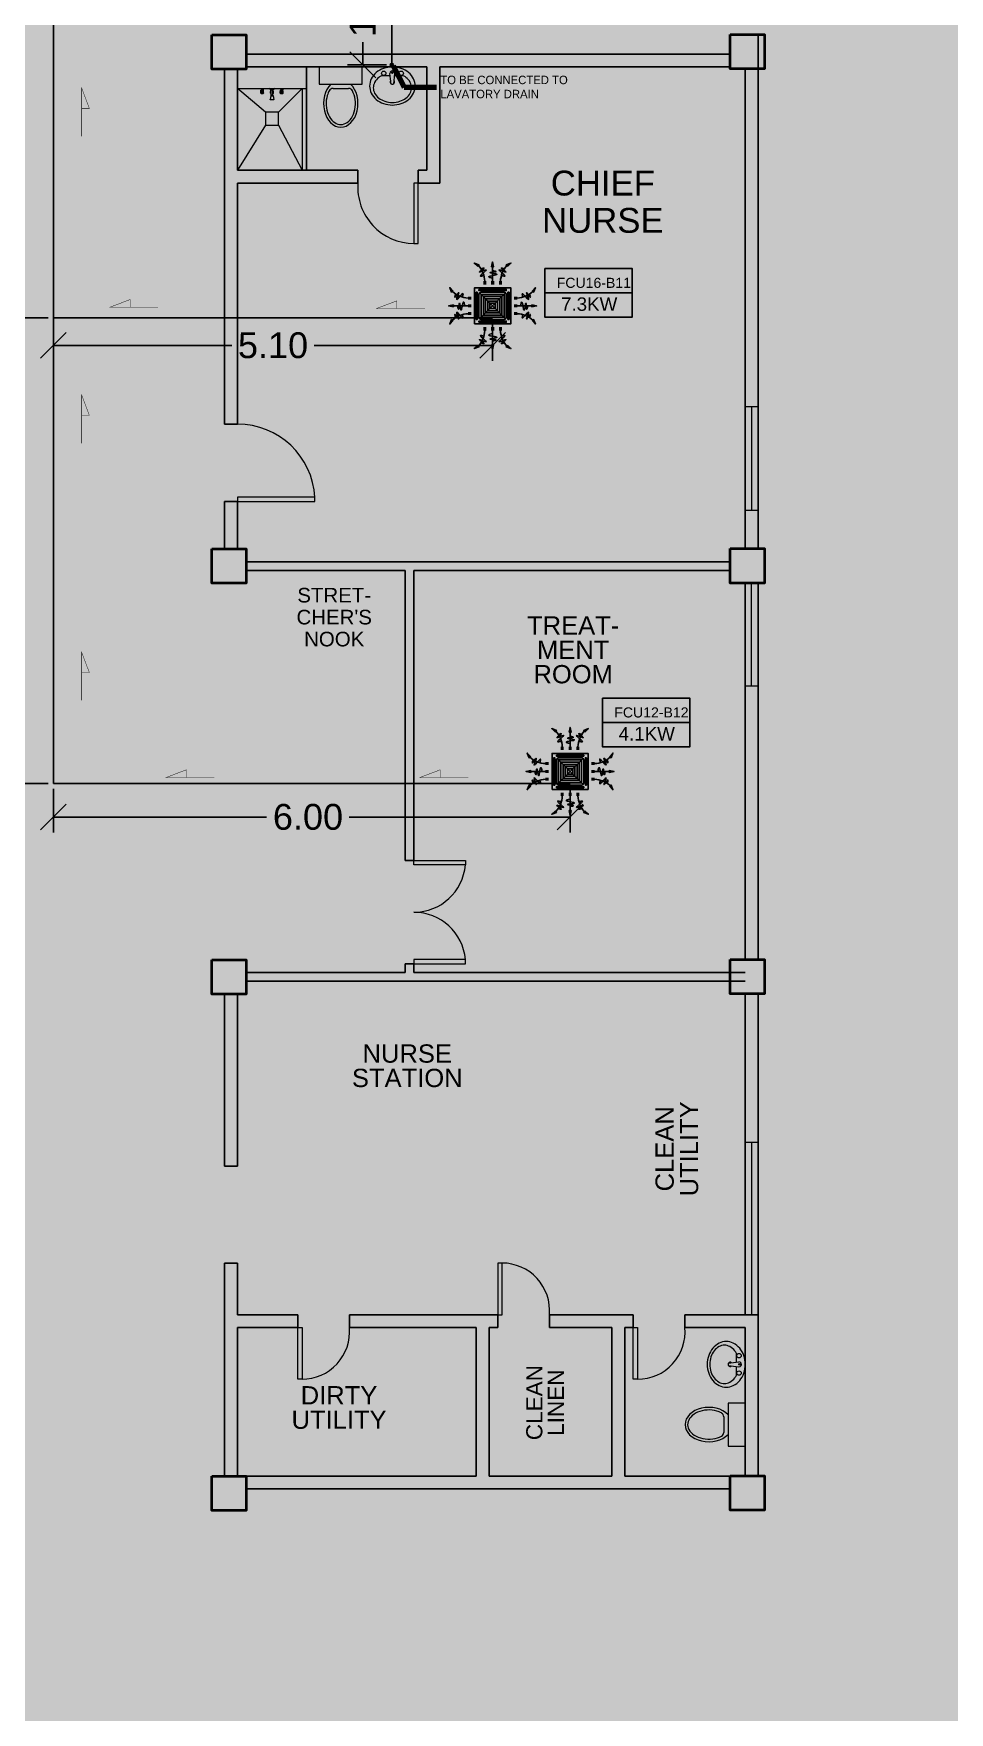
# Model space of a CAD drawing. Header units: millimetres. Extents: x -60 to 576, y -39 to 287.
# Drawn here: x 247.77 to 258.41, y 110.21 to 129.73 of the extents above; entities that cross this region are included whole.
import ezdxf

# ---------------------------------------------------------------- set-up
doc = ezdxf.new("R2010")
doc.units = ezdxf.units.MM
doc.header["$MEASUREMENT"] = 0
for name, color, linetype in [('AIR', 7, 'Continuous'), ('AIR-00', 7, 'Continuous'), ('AIR-01', 7, 'Continuous'), ('AIR-02', 7, 'Continuous'), ('AIR-04', 7, 'Continuous'), ('DRAIN PIPE', 7, 'Continuous'), ('fcu drain', 7, 'Continuous'), ('label', 7, 'Continuous'), ('Legends', 7, 'Continuous'), ('M-AC-TEXT', 7, 'Continuous')]:
    doc.layers.add(name, color=color, linetype=linetype)
doc.styles.add('ar-dim-axis', font='romans.shx', dxfattribs={"width": 0.8})
doc.styles.add('OIP FONT', font='GOTHIC.TTF', dxfattribs={"height": 150})
doc.styles.get("Standard").update_dxf_attribs({"font": 'arial.ttf'})
doc.styles.add('SWISSLT175', font='swissl.ttf', dxfattribs={"height": 0.175})
doc.dimstyles.new('ar-dim-axis', dxfattribs={"dimtxt": 350, "dimasz": 250, "dimexe": 75, "dimexo": 75, "dimgap": 200, "dimtad": 1, "dimdec": 0, "dimzin": 12, "dimdsep": 46, "dimtxsty": 'ar-dim-axis', "dimblk": 'ARCHTICK', "dimcen": 120, "dimclrd": 11, "dimclre": 8, "dimclrt": 4, "dimadec": 0, "dimazin": 3, "dimtm": 1, "dimtfac": 1, "dimtdec": 0, "dimtix": 1, "dimtmove": 2, "dimatfit": 3, "dimldrblk": 'ARCHTICK', "dimfxl": 1, "dimtolj": 1, "dimtzin": 0, "dimarcsym": 1})
doc.dimstyles.new('Copy of dimension', dxfattribs={"dimtxt": 0.3, "dimasz": 0.3, "dimexe": 0.18, "dimexo": 0.0625, "dimgap": 0.09, "dimtad": 0, "dimzin": 0, "dimdsep": 46, "dimtxsty": 'Standard', "dimblk": 'OBLIQUE', "dimcen": 0.09, "dimclrd": 256, "dimclre": 256, "dimclrt": 256, "dimadec": 0, "dimazin": 0, "dimtfac": 1, "dimtofl": 0, "dimtmove": 0, "dimatfit": 3, "dimldrblk": 'OBLIQUE', "dimfxl": 1, "dimtolj": 1, "dimtzin": 0, "dimarcsym": 0})

# ---------------------------------------------------------------- blocks, each defined once
blk = doc.blocks.new('_ARCHTICK')
at = {"color": 0, "linetype": 'ByBlock', "const_width": 0.15}
blk.add_lwpolyline([(-0.5, -0.5), (0.5, 0.5)], dxfattribs=at)
blk = doc.blocks.new('FCU-13000P (CASSETTE SPLIT)')
at = {"layer": 'AIR-00', "ltscale": 3}
for p, q in [((0, 0.523), (0, 1)), ((-0.193, 0.558), (-0.193, 0.487)), ((-0.162, 0.558), (-0.162, 0.487)), ((-0.016, 0.558), (-0.016, 0.487)), ((0.016, 0.558), (0.016, 0.487)), ((0.162, 0.558), (0.162, 0.487)), ((0.193, 0.558), (0.193, 0.487)), ((-0.523, 0), (-1, 0)), ((-0.558, 0.193), (-0.487, 0.193)), ((-0.558, 0.162), (-0.487, 0.162)), ((-0.558, 0.016), (-0.487, 0.016)), ((0.558, 0.193), (0.487, 0.193)), ((0.558, 0.162), (0.487, 0.162)), ((0.558, 0.016), (0.487, 0.016)), ((0.523, 0), (1, 0)), ((-0.558, -0.016), (-0.487, -0.016)), ((-0.558, -0.162), (-0.487, -0.162)), ((-0.558, -0.193), (-0.487, -0.193)), ((0.558, -0.016), (0.487, -0.016)), ((0.558, -0.162), (0.487, -0.162)), ((0.558, -0.193), (0.487, -0.193)), ((-0.193, -0.558), (-0.193, -0.487)), ((-0.162, -0.558), (-0.162, -0.487)), ((-0.016, -0.558), (-0.016, -0.487)), ((0, -0.523), (0, -1)), ((0.016, -0.558), (0.016, -0.487)), ((0.162, -0.558), (0.162, -0.487)), ((0.193, -0.558), (0.193, -0.487))]:
    blk.add_line(p, q, dxfattribs=at)
at = {"layer": 'AIR-00'}
for p, q in [((0.295, -0.295), (-0.295, 0.295)), ((0.295, 0.295), (-0.295, -0.295))]:
    blk.add_line(p, q, dxfattribs=at)
at = {"layer": 'AIR-00', "ltscale": 3}
for points in [[(-0.335, 0.895), (-0.311, 0.932), (-0.416, 0.973)], [(-0.022, 0.89), (0.022, 0.89), (0, 1)], [(0.335, 0.895), (0.311, 0.932), (0.416, 0.973)], [(-0.895, 0.335), (-0.932, 0.311), (-0.973, 0.416)], [(0.895, 0.335), (0.932, 0.311), (0.973, 0.416)], [(-0.89, 0.022), (-0.89, -0.022), (-1, 0)], [(0.89, 0.022), (0.89, -0.022), (1, 0)], [(-0.895, -0.335), (-0.932, -0.311), (-0.973, -0.416)], [(0.895, -0.335), (0.932, -0.311), (0.973, -0.416)], [(-0.335, -0.895), (-0.311, -0.932), (-0.416, -0.973)], [(-0.022, -0.89), (0.022, -0.89), (0, -1)], [(0.335, -0.895), (0.311, -0.932), (0.416, -0.973)]]:
    blk.add_lwpolyline(points, close=True, dxfattribs=at)
at = {"layer": 'AIR-00'}
for points in [[(-0.323, 0.914, -0.171809), (-0.178, 0.558), (-0.178, 0.522)], [(0.323, 0.914, 0.171809), (0.178, 0.558), (0.178, 0.522)], [(-0.914, 0.323, 0.171809), (-0.558, 0.178), (-0.522, 0.178)], [(0.914, 0.323, -0.171809), (0.558, 0.178), (0.522, 0.178)], [(-0.914, -0.323, -0.171809), (-0.558, -0.178), (-0.522, -0.178)], [(0.914, -0.323, 0.171809), (0.558, -0.178), (0.522, -0.178)], [(-0.323, -0.914, 0.171809), (-0.178, -0.558), (-0.178, -0.522)], [(0.323, -0.914, -0.171809), (0.178, -0.558), (0.178, -0.522)]]:
    blk.add_lwpolyline(points, format="xyb", dxfattribs=at)
for points in [[(-0.26, -0.26), (0.26, -0.26), (0.26, 0.26), (-0.26, 0.26)], [(-0.21, -0.21), (0.21, -0.21), (0.21, 0.21), (-0.21, 0.21)], [(-0.16, -0.16), (0.16, -0.16), (0.16, 0.16), (-0.16, 0.16)], [(-0.11, -0.11), (0.11, -0.11), (0.11, 0.11), (-0.11, 0.11)], [(-0.06, -0.06), (0.06, -0.06), (0.06, 0.06), (-0.06, 0.06)]]:
    blk.add_lwpolyline(points, close=True, dxfattribs=at)
at = {"layer": 'AIR-00', "ltscale": 3}
for points in [[(-0.268, 0.84), (-0.231, 0.852), (-0.134, 0.882), (-0.422, 0.704), (0.005, 0.903), (-0.358, 0.645), (-0.239, 0.678), (-0.199, 0.69)], [(0.268, 0.84), (0.231, 0.852), (0.134, 0.882), (0.422, 0.704), (-0.005, 0.903), (0.358, 0.645), (0.239, 0.678), (0.199, 0.69)], [(-0.84, 0.268), (-0.852, 0.231), (-0.882, 0.134), (-0.704, 0.422), (-0.903, -0.005), (-0.645, 0.358), (-0.678, 0.239), (-0.69, 0.199)], [(0.84, 0.268), (0.852, 0.231), (0.882, 0.134), (0.704, 0.422), (0.903, -0.005), (0.645, 0.358), (0.678, 0.239), (0.69, 0.199)], [(-0.84, -0.268), (-0.852, -0.231), (-0.882, -0.134), (-0.704, -0.422), (-0.903, 0.005), (-0.645, -0.358), (-0.678, -0.239), (-0.69, -0.199)], [(0.84, -0.268), (0.852, -0.231), (0.882, -0.134), (0.704, -0.422), (0.903, 0.005), (0.645, -0.358), (0.678, -0.239), (0.69, -0.199)], [(-0.268, -0.84), (-0.231, -0.852), (-0.134, -0.882), (-0.422, -0.704), (0.005, -0.903), (-0.358, -0.645), (-0.239, -0.678), (-0.199, -0.69)], [(0.268, -0.84), (0.231, -0.852), (0.134, -0.882), (0.422, -0.704), (-0.005, -0.903), (0.358, -0.645), (0.239, -0.678), (0.199, -0.69)]]:
    blk.add_open_spline(points, degree=3, knots=[0.0032834, 0.0032834, 0.0032834, 0.0032834, 0.0712567, 0.1924075, 0.3347111, 0.5062145, 0.5813292, 0.5813292, 0.5813292, 0.5813292], dxfattribs=at)
for points in [[(0, 0.8), (0.077, 0.776), (-0.058, 0.755), (0.098, 0.718), (-0.087, 0.663), (0, 0.631)], [(-0.8, 0), (-0.776, -0.077), (-0.755, 0.058), (-0.718, -0.098), (-0.663, 0.087), (-0.631, 0)], [(0.8, 0), (0.776, -0.077), (0.755, 0.058), (0.718, -0.098), (0.663, 0.087), (0.631, 0)], [(0, -0.8), (0.077, -0.776), (-0.058, -0.755), (0.098, -0.718), (-0.087, -0.663), (0, -0.631)]]:
    blk.add_spline(points, degree=3, dxfattribs=at)
for points in [[(-0.416, 0.973), (-0.335, 0.895), (-0.311, 0.932)], [(0, 1), (-0.022, 0.89), (0.022, 0.89)], [(0.416, 0.973), (0.335, 0.895), (0.311, 0.932)], [(-0.973, 0.416), (-0.895, 0.335), (-0.932, 0.311)], [(0.973, 0.416), (0.895, 0.335), (0.932, 0.311)], [(-1, 0), (-0.89, 0.022), (-0.89, -0.022)], [(1, 0), (0.89, 0.022), (0.89, -0.022)], [(-0.973, -0.416), (-0.895, -0.335), (-0.932, -0.311)], [(0.973, -0.416), (0.895, -0.335), (0.932, -0.311)], [(-0.416, -0.973), (-0.335, -0.895), (-0.311, -0.932)], [(0, -1), (-0.022, -0.89), (0.022, -0.89)], [(0.416, -0.973), (0.335, -0.895), (0.311, -0.932)]]:
    blk.add_solid(points, dxfattribs=at)
at = {"layer": 'AIR-01'}
for points in [[(-0.373, 0.31), (-0.348, 0.31), (-0.348, -0.31), (-0.373, -0.31)], [(-0.31, 0.372), (0.31, 0.372), (0.31, 0.348), (-0.31, 0.348)], [(0.372, 0.31), (0.348, 0.31), (0.348, -0.31), (0.372, -0.31)], [(-0.31, -0.373), (0.31, -0.373), (0.31, -0.348), (-0.31, -0.348)]]:
    blk.add_lwpolyline(points, close=True, dxfattribs=at)
at = {"layer": 'AIR-02'}
blk.add_lwpolyline([(-0.26, -0.31), (0.26, -0.31, 0.414214), (0.31, -0.26), (0.31, 0.26, 0.414214), (0.26, 0.31), (-0.26, 0.31, 0.414214), (-0.31, 0.26), (-0.31, -0.26, 0.414214)], format="xyb", close=True, dxfattribs=at)
at = {"layer": 'AIR-04'}
blk.add_lwpolyline([(-0.41, -0.41), (0.41, -0.41), (0.41, 0.41), (-0.41, 0.41)], close=True, dxfattribs=at)
blk = doc.blocks.new('_Oblique')
at = {"color": 0, "linetype": 'ByBlock', "lineweight": -2}
blk.add_line((-0.5, -0.5), (0.5, 0.5), dxfattribs=at)
blk = doc.blocks.new('*D188')
at = {"lineweight": -2, "transparency": 16777216}
for p, q in [((251.87, 130.823), (251.415, 130.823)), ((251.595, 130.823), (251.595, 130.559)), ((251.595, 129.363), (251.595, 129.628)), ((251.87, 129.363), (251.415, 129.363))]:
    blk.add_line(p, q, dxfattribs=at)
at = {"layer": 'Defpoints', "color": 0, "transparency": 16777216}
for p in [(251.932, 130.823), (251.595, 129.363), (251.932, 129.363)]:
    blk.add_point(p, dxfattribs=at)
at = {"lineweight": -2, "transparency": 16777216, "xscale": 0.3, "yscale": 0.3, "zscale": 0.3}
for p, rotation in [((251.595, 130.823), 90), ((251.595, 129.363), 270)]:
    blk.add_blockref('_Oblique', p, dxfattribs=dict(at, rotation=rotation))
at = {"transparency": 16777216, "insert": (251.595, 130.093), "char_height": 0.3, "attachment_point": 5, "rotation": 90}
blk.add_mtext('\\A1;1.46', dxfattribs=at)
blk = doc.blocks.new('*D210')
at = {"lineweight": -2, "transparency": 16777216}
for p, q in [((247.936, 130.823), (247.021, 130.823)), ((247.201, 130.823), (247.201, 129.108)), ((247.201, 126.422), (247.201, 128.137)), ((247.936, 126.422), (247.021, 126.422))]:
    blk.add_line(p, q, dxfattribs=at)
at = {"layer": 'Defpoints', "color": 0, "transparency": 16777216}
for p in [(247.998, 130.823), (247.201, 126.422), (247.998, 126.422)]:
    blk.add_point(p, dxfattribs=at)
at = {"lineweight": -2, "transparency": 16777216, "xscale": 0.3, "yscale": 0.3, "zscale": 0.3}
for p, rotation in [((247.201, 130.823), 90), ((247.201, 126.422), 270)]:
    blk.add_blockref('_Oblique', p, dxfattribs=dict(at, rotation=rotation))
at = {"transparency": 16777216, "insert": (247.201, 128.623), "char_height": 0.3, "attachment_point": 5, "rotation": 90}
blk.add_mtext('\\A1;4.40', dxfattribs=at)
blk = doc.blocks.new('*D211')
at = {"lineweight": -2, "transparency": 16777216}
for p, q in [((247.936, 126.422), (247.021, 126.422)), ((247.201, 126.422), (247.201, 124.167)), ((247.201, 121.011), (247.201, 123.265)), ((247.936, 121.011), (247.021, 121.011))]:
    blk.add_line(p, q, dxfattribs=at)
at = {"layer": 'Defpoints', "color": 0, "transparency": 16777216}
for p in [(247.998, 126.422), (247.201, 121.011), (247.998, 121.011)]:
    blk.add_point(p, dxfattribs=at)
at = {"lineweight": -2, "transparency": 16777216, "xscale": 0.3, "yscale": 0.3, "zscale": 0.3}
for p, rotation in [((247.201, 126.422), 90), ((247.201, 121.011), 270)]:
    blk.add_blockref('_Oblique', p, dxfattribs=dict(at, rotation=rotation))
at = {"transparency": 16777216, "insert": (247.201, 123.716), "char_height": 0.3, "attachment_point": 5, "rotation": 90}
blk.add_mtext('\\A1;5.41', dxfattribs=at)
blk = doc.blocks.new('*D212')
at = {"lineweight": -2, "transparency": 16777216}
for p, q in [((247.998, 120.948), (247.998, 120.441)), ((254.003, 120.948), (254.003, 120.441)), ((247.998, 120.621), (250.477, 120.621)), ((254.003, 120.621), (251.437, 120.621))]:
    blk.add_line(p, q, dxfattribs=at)
at = {"layer": 'Defpoints', "color": 0, "transparency": 16777216}
for p in [(247.998, 121.011), (254.003, 121.011), (254.003, 120.621)]:
    blk.add_point(p, dxfattribs=at)
at = {"lineweight": -2, "transparency": 16777216, "xscale": 0.3, "yscale": 0.3, "zscale": 0.3, "rotation": 180}
blk.add_blockref('_Oblique', (247.998, 120.621), dxfattribs=at)
at = {"lineweight": -2, "transparency": 16777216, "xscale": 0.3, "yscale": 0.3, "zscale": 0.3}
blk.add_blockref('_Oblique', (254.003, 120.621), dxfattribs=at)
at = {"transparency": 16777216, "insert": (250.957, 120.621), "char_height": 0.3, "attachment_point": 5}
blk.add_mtext('\\A1;6.00', dxfattribs=at)
blk = doc.blocks.new('*D213')
at = {"lineweight": -2, "transparency": 16777216}
for p, q in [((247.998, 126.359), (247.998, 125.922)), ((253.103, 126.359), (253.103, 125.922)), ((247.998, 126.102), (250.071, 126.102)), ((253.103, 126.102), (251.03, 126.102))]:
    blk.add_line(p, q, dxfattribs=at)
at = {"layer": 'Defpoints', "color": 0, "transparency": 16777216}
for p in [(247.998, 126.422), (253.103, 126.422), (253.103, 126.102)]:
    blk.add_point(p, dxfattribs=at)
at = {"lineweight": -2, "transparency": 16777216, "xscale": 0.3, "yscale": 0.3, "zscale": 0.3, "rotation": 180}
blk.add_blockref('_Oblique', (247.998, 126.102), dxfattribs=at)
at = {"lineweight": -2, "transparency": 16777216, "xscale": 0.3, "yscale": 0.3, "zscale": 0.3}
blk.add_blockref('_Oblique', (253.103, 126.102), dxfattribs=at)
at = {"transparency": 16777216, "insert": (250.551, 126.102), "char_height": 0.3, "attachment_point": 5}
blk.add_mtext('\\A1;5.10', dxfattribs=at)

msp = doc.modelspace()

# ---------------------------------------------------------------- linework, layer by layer
at = {"color": 8, "linetype": 'ByBlock', "lineweight": 25}
for p, q in [((256.188, 123.74), (256.188, 129.715)), ((250.238, 129.488), (255.863, 129.488)), ((249.988, 129.312), (249.988, 125.187)), ((250.138, 129.312), (250.138, 128.138)), ((250.138, 129.312), (250.138, 128.138)), ((250.138, 129.188), (250.138, 128.138)), ((250.238, 129.338), (252.338, 129.338)), ((252.338, 129.338), (250.238, 129.338)), ((252.338, 129.338), (250.238, 129.338)), ((252.488, 129.338), (255.863, 129.338)), ((252.638, 129.338), (252.488, 129.338)), ((256.038, 123.737), (256.038, 129.315)), ((250.138, 127.988), (250.138, 125.187)), ((249.988, 125.187), (250.138, 125.187)), ((249.988, 124.287), (249.988, 124.087)), ((249.988, 124.287), (250.138, 124.287)), ((250.138, 124.287), (250.138, 124.187)), ((250.138, 124.287), (250.138, 123.737)), ((249.988, 124.087), (249.988, 124.087)), ((249.988, 124.087), (249.988, 123.737)), ((252.088, 123.587), (250.238, 123.587)), ((252.088, 123.587), (255.863, 123.587)), ((252.088, 123.487), (250.238, 123.487)), ((252.088, 123.137), (252.088, 123.487)), ((252.188, 123.487), (252.188, 120.114)), ((252.188, 123.487), (255.863, 123.487)), ((256.038, 120.037), (256.038, 123.34)), ((256.188, 120.037), (256.188, 123.34)), ((252.088, 123.137), (252.088, 120.114)), ((252.088, 120.114), (252.188, 120.114)), ((256.038, 120.037), (256.038, 118.965)), ((256.188, 120.037), (256.188, 118.965)), ((252.088, 118.914), (252.188, 118.914)), ((252.088, 118.914), (252.088, 118.814)), ((252.188, 118.914), (252.188, 118.814)), ((250.238, 118.814), (251.938, 118.814)), ((250.238, 118.714), (254.988, 118.714)), ((251.938, 118.814), (252.088, 118.814)), ((251.938, 118.814), (252.088, 118.814)), ((251.938, 118.714), (256.038, 118.714)), ((252.188, 118.814), (254.988, 118.814)), ((252.188, 118.814), (256.038, 118.814)), ((249.988, 118.562), (249.988, 116.562)), ((250.138, 116.562), (250.138, 118.562)), ((256.038, 118.565), (256.038, 114.837)), ((256.188, 118.565), (256.188, 114.837)), ((249.988, 116.562), (250.138, 116.562)), ((249.988, 115.437), (249.988, 112.962)), ((249.988, 115.437), (250.138, 115.437)), ((250.138, 115.437), (250.138, 114.837)), ((253.163, 114.837), (251.438, 114.837)), ((254.738, 114.837), (253.763, 114.837)), ((256.038, 114.837), (255.338, 114.837)), ((256.038, 114.837), (256.188, 114.837)), ((256.188, 114.837), (256.188, 112.965)), ((256.038, 114.687), (256.038, 112.962)), ((252.913, 112.962), (250.138, 112.962)), ((250.238, 112.812), (255.863, 112.812)), ((255.863, 112.812), (250.238, 112.812)), ((254.488, 112.962), (253.063, 112.962)), ((256.038, 112.962), (254.638, 112.962))]:
    msp.add_line(p, q, dxfattribs=at)
at = {"color": 8, "linetype": 'ByBlock', "lineweight": 9, "ltscale": 0.3}
for p, q in [((250.938, 129.338), (250.938, 128.138)), ((250.463, 128.813), (250.138, 129.088)), ((250.613, 128.813), (250.888, 129.088)), ((250.888, 129.088), (250.888, 128.138)), ((250.463, 128.663), (250.138, 128.138)), ((250.613, 128.663), (250.888, 128.138))]:
    msp.add_line(p, q, dxfattribs=at)
at = {"color": 8, "linetype": 'ByBlock', "lineweight": 9}
for p, q in [((250.938, 129.088), (250.938, 129.338)), ((250.138, 129.088), (250.938, 129.088)), ((256.188, 125.387), (256.038, 125.387)), ((256.113, 125.387), (256.113, 124.187)), ((256.188, 124.187), (256.188, 125.387)), ((256.038, 124.187), (256.188, 124.187)), ((256.113, 122.14), (256.113, 123.34)), ((256.188, 123.34), (256.188, 122.14)), ((256.188, 122.14), (256.038, 122.14)), ((249.988, 118.562), (250.138, 118.562)), ((256.188, 116.837), (256.038, 116.837)), ((256.113, 116.837), (256.113, 114.837)), ((256.188, 114.837), (256.188, 116.837))]:
    msp.add_line(p, q, dxfattribs=at)
at = {"color": 8, "lineweight": 9}
for p, q in [((251.088, 129.338), (251.088, 129.138)), ((251.588, 129.338), (251.088, 129.338)), ((251.588, 129.138), (251.588, 129.338)), ((251.924, 129.14), (251.91, 129.262)), ((251.953, 129.14), (251.966, 129.262)), ((250.408, 129.088), (250.442, 129.088)), ((250.408, 129.088), (250.442, 129.088)), ((250.408, 129.088), (250.411, 129.081)), ((250.408, 129.088), (250.408, 129.088)), ((250.408, 129.055), (250.41, 129.059)), ((250.408, 129.033), (250.408, 129.055)), ((250.408, 129.033), (250.441, 129.033)), ((250.412, 129.031), (250.408, 129.033)), ((250.411, 129.081), (250.438, 129.081)), ((250.411, 129.067), (250.411, 129.069)), ((250.411, 129.069), (250.438, 129.069)), ((250.411, 129.067), (250.439, 129.067)), ((250.411, 129.061), (250.411, 129.067)), ((250.411, 129.055), (250.419, 129.055)), ((250.412, 129.042), (250.412, 129.054)), ((250.412, 129.031), (250.438, 129.031)), ((250.412, 129.03), (250.412, 129.031)), ((250.412, 129.03), (250.438, 129.03)), ((250.413, 129.081), (250.413, 129.069)), ((250.419, 129.042), (250.419, 129.054)), ((250.438, 129.055), (250.431, 129.055)), ((250.431, 129.042), (250.431, 129.054)), ((250.436, 129.081), (250.436, 129.069)), ((250.442, 129.088), (250.438, 129.081)), ((250.439, 129.067), (250.438, 129.069)), ((250.438, 129.042), (250.438, 129.054)), ((250.438, 129.031), (250.441, 129.033)), ((250.438, 129.03), (250.438, 129.031)), ((250.439, 129.061), (250.439, 129.067)), ((250.441, 129.055), (250.439, 129.059)), ((250.441, 129.033), (250.441, 129.055)), ((250.442, 129.088), (250.442, 129.088)), ((250.521, 129.083), (250.509, 129.088)), ((250.509, 129.088), (250.567, 129.088)), ((250.526, 129.003), (250.517, 128.961)), ((250.556, 129.083), (250.521, 129.083)), ((250.521, 129.073), (250.521, 129.083)), ((250.521, 129.083), (250.556, 129.083)), ((250.556, 129.073), (250.521, 129.073)), ((250.522, 129.055), (250.524, 129.059)), ((250.522, 129.033), (250.522, 129.055)), ((250.522, 129.033), (250.531, 129.033)), ((250.525, 129.031), (250.522, 129.033)), ((250.524, 129.067), (250.525, 129.069)), ((250.524, 129.067), (250.531, 129.067)), ((250.524, 129.061), (250.524, 129.067)), ((250.525, 129.069), (250.531, 129.069)), ((250.525, 129.055), (250.531, 129.055)), ((250.525, 129.042), (250.525, 129.054)), ((250.525, 129.031), (250.531, 129.031)), ((250.525, 129.03), (250.525, 129.031)), ((250.525, 129.03), (250.531, 129.03)), ((250.526, 129.011), (250.526, 129.003)), ((250.551, 129.011), (250.526, 129.011)), ((250.526, 129.003), (250.551, 129.003)), ((250.526, 129.003), (250.551, 129.003)), ((250.527, 129.073), (250.527, 129.069)), ((250.531, 129.011), (250.531, 129.073)), ((250.531, 129.073), (250.546, 129.073)), ((250.546, 129.073), (250.546, 129.011)), ((250.546, 129.069), (250.552, 129.069)), ((250.546, 129.067), (250.552, 129.067)), ((250.551, 129.055), (250.546, 129.055)), ((250.546, 129.033), (250.555, 129.033)), ((250.546, 129.031), (250.551, 129.031)), ((250.546, 129.03), (250.551, 129.03)), ((250.55, 129.073), (250.55, 129.069)), ((250.551, 129.042), (250.551, 129.054)), ((250.551, 129.031), (250.555, 129.033)), ((250.551, 129.03), (250.551, 129.031)), ((250.551, 129.003), (250.551, 129.011)), ((250.551, 129.003), (250.559, 128.961)), ((250.552, 129.067), (250.552, 129.069)), ((250.552, 129.061), (250.552, 129.067)), ((250.555, 129.055), (250.553, 129.059)), ((250.555, 129.033), (250.555, 129.055)), ((250.567, 129.088), (250.556, 129.083)), ((250.556, 129.083), (250.556, 129.073)), ((250.635, 129.088), (250.635, 129.088)), ((250.635, 129.088), (250.638, 129.081)), ((250.635, 129.088), (250.669, 129.088)), ((250.635, 129.088), (250.669, 129.088)), ((250.635, 129.055), (250.637, 129.059)), ((250.635, 129.033), (250.635, 129.055)), ((250.639, 129.031), (250.635, 129.033)), ((250.635, 129.033), (250.669, 129.033)), ((250.638, 129.081), (250.666, 129.081)), ((250.638, 129.067), (250.639, 129.069)), ((250.638, 129.061), (250.638, 129.067)), ((250.638, 129.067), (250.666, 129.067)), ((250.639, 129.069), (250.665, 129.069)), ((250.639, 129.055), (250.646, 129.055)), ((250.639, 129.042), (250.639, 129.054)), ((250.639, 129.03), (250.639, 129.031)), ((250.639, 129.031), (250.665, 129.031)), ((250.639, 129.03), (250.665, 129.03)), ((250.641, 129.081), (250.641, 129.069)), ((250.646, 129.042), (250.646, 129.054)), ((250.665, 129.055), (250.658, 129.055)), ((250.658, 129.042), (250.658, 129.054)), ((250.663, 129.081), (250.663, 129.069)), ((250.666, 129.067), (250.665, 129.069)), ((250.665, 129.042), (250.665, 129.054)), ((250.665, 129.031), (250.669, 129.033)), ((250.665, 129.03), (250.665, 129.031)), ((250.669, 129.088), (250.666, 129.081)), ((250.666, 129.061), (250.666, 129.067)), ((250.669, 129.055), (250.666, 129.059)), ((250.669, 129.088), (250.669, 129.088)), ((250.669, 129.033), (250.669, 129.055)), ((251.088, 129.138), (251.588, 129.138)), ((251.248, 129.088), (251.429, 129.088)), ((250.558, 128.956), (250.519, 128.956)), ((255.841, 114.274), (255.963, 114.288)), ((255.841, 114.245), (255.963, 114.232)), ((256.039, 113.81), (255.839, 113.81)), ((255.839, 113.81), (255.839, 113.31)), ((256.039, 113.31), (256.039, 113.81)), ((255.789, 113.65), (255.789, 113.469)), ((255.839, 113.31), (256.039, 113.31))]:
    msp.add_line(p, q, dxfattribs=at)
at = {"color": 8, "linetype": 'ByBlock', "lineweight": 25, "ltscale": 0.3}
for p, q in [((252.338, 129.338), (252.338, 128.138)), ((252.488, 129.338), (252.488, 127.988)), ((250.138, 128.138), (251.538, 128.138)), ((251.538, 128.138), (251.538, 127.988)), ((252.238, 128.138), (252.338, 128.138)), ((252.238, 128.138), (252.238, 127.988)), ((250.138, 127.988), (251.538, 127.988)), ((252.238, 127.988), (252.488, 127.988)), ((249.988, 112.962), (249.988, 114.837)), ((250.838, 114.837), (250.138, 114.837)), ((250.838, 114.687), (250.838, 114.837)), ((253.163, 114.837), (251.438, 114.837)), ((251.438, 114.687), (251.438, 114.837)), ((253.163, 114.687), (253.163, 114.837)), ((254.738, 114.837), (253.763, 114.837)), ((253.763, 114.687), (253.763, 114.837)), ((254.738, 114.687), (254.738, 114.837)), ((256.038, 114.837), (255.338, 114.837)), ((255.338, 114.687), (255.338, 114.837)), ((250.138, 112.962), (250.138, 114.687)), ((250.838, 114.687), (250.138, 114.687)), ((252.913, 114.687), (251.438, 114.687)), ((252.913, 114.687), (252.913, 112.962)), ((253.063, 114.687), (253.063, 112.962)), ((253.163, 114.687), (253.063, 114.687)), ((254.488, 114.687), (253.763, 114.687)), ((254.488, 114.687), (254.488, 112.962)), ((254.638, 114.687), (254.638, 112.962)), ((254.738, 114.687), (254.638, 114.687)), ((254.738, 114.687), (254.638, 114.687)), ((256.038, 114.687), (255.338, 114.687))]:
    msp.add_line(p, q, dxfattribs=at)
at = {"color": 8, "linetype": 'ByBlock', "lineweight": 13}
for p, q in [((251.038, 124.337), (250.138, 124.337)), ((250.138, 124.337), (250.138, 124.287)), ((251.038, 124.287), (251.038, 124.337)), ((250.138, 124.287), (251.038, 124.287)), ((252.188, 120.114), (252.788, 120.114)), ((252.188, 120.064), (252.188, 120.114)), ((252.788, 120.064), (252.188, 120.064)), ((252.788, 120.114), (252.788, 120.064)), ((252.788, 118.964), (252.188, 118.964)), ((252.188, 118.964), (252.188, 118.914)), ((252.188, 118.914), (252.788, 118.914)), ((252.788, 118.914), (252.788, 118.964))]:
    msp.add_line(p, q, dxfattribs=at)
at = {"color": 8, "linetype": 'ByBlock', "lineweight": 35}
for points in [[(249.838, 129.712), (250.238, 129.712), (250.238, 129.312), (249.838, 129.312)], [(255.863, 129.715), (256.263, 129.715), (256.263, 129.315), (255.863, 129.315)], [(249.838, 123.737), (250.238, 123.737), (250.238, 123.337), (249.838, 123.337)], [(255.863, 123.74), (256.263, 123.74), (256.263, 123.34), (255.863, 123.34)], [(249.838, 118.962), (250.238, 118.962), (250.238, 118.562), (249.838, 118.562)], [(255.863, 118.965), (256.263, 118.965), (256.263, 118.565), (255.863, 118.565)], [(249.838, 112.962), (250.238, 112.962), (250.238, 112.562), (249.838, 112.562)], [(255.863, 112.965), (256.263, 112.965), (256.263, 112.565), (255.863, 112.565)]]:
    msp.add_lwpolyline(points, close=True, dxfattribs=at)
at = {"color": 8, "lineweight": 9}
for points in [[(251.673, 129.117, 0.11576), (251.693, 129.035, 0.104047), (251.751, 128.961, 0.090875), (251.835, 128.914, 0.083344), (251.938, 128.896, 0.083344), (252.042, 128.914, 0.090875), (252.126, 128.961, 0.104047), (252.184, 129.035, 0.11576), (252.203, 129.117, 0.11576), (252.184, 129.2, 0.104047), (252.126, 129.274, 0.090875), (252.042, 129.321, 0.083344), (251.938, 129.338, 0.083344), (251.835, 129.321, 0.090875), (251.751, 129.274, 0.104047), (251.693, 129.2, 0.11576)], [(255.818, 114.525, 0.11576), (255.735, 114.506, 0.104047), (255.662, 114.447, 0.090875), (255.614, 114.363, 0.083344), (255.597, 114.26, 0.083344), (255.614, 114.156, 0.090875), (255.662, 114.072, 0.104047), (255.735, 114.014, 0.11576), (255.818, 113.995, 0.11576), (255.9, 114.014, 0.104047), (255.974, 114.072, 0.090875), (256.022, 114.156, 0.083344), (256.039, 114.26, 0.083344), (256.022, 114.363, 0.090875), (255.974, 114.447, 0.104047), (255.9, 114.506, 0.11576)]]:
    msp.add_lwpolyline(points, format="xyb", close=True, dxfattribs=at)
for points in [[(251.716, 129.096, 0.124838), (251.732, 129.034, 0.105788), (251.781, 128.976, 0.086697), (251.851, 128.94, 0.076776), (251.938, 128.926, 0.076776), (252.026, 128.94, 0.086697), (252.096, 128.976, 0.105788), (252.145, 129.034, 0.124838), (252.161, 129.096, 0.124838), (252.145, 129.159, 0.105788), (252.096, 129.217, 0.040067), (252.065, 129.236), (251.963, 129.236, 0.040067)], [(251.914, 129.236), (251.812, 129.236, 0.040067), (251.781, 129.217, 0.105788), (251.732, 129.159, 0.124838), (251.716, 129.096, 0.124838)], [(255.797, 114.482, 0.124838), (255.734, 114.466, 0.105788), (255.677, 114.417, 0.086697), (255.64, 114.347, 0.076776), (255.627, 114.26, 0.076776), (255.64, 114.172, 0.086697), (255.677, 114.103, 0.105788), (255.734, 114.053, 0.124838), (255.797, 114.037, 0.124838), (255.859, 114.053, 0.105788), (255.917, 114.103, 0.040067), (255.937, 114.133), (255.937, 114.235, 0.040067)], [(255.937, 114.284), (255.937, 114.386, 0.040067), (255.917, 114.417, 0.105788), (255.859, 114.466, 0.124838), (255.797, 114.482, 0.124838)]]:
    msp.add_lwpolyline(points, format="xyb", dxfattribs=at)
at = {"color": 8, "linetype": 'ByBlock', "lineweight": 25}
msp.add_lwpolyline([(252.488, 128.838), (252.488, 129.338)], dxfattribs=at)
at = {"color": 8, "linetype": 'ByBlock', "lineweight": 9, "ltscale": 0.3}
msp.add_lwpolyline([(250.888, 129.088), (250.888, 128.138), (250.938, 128.138), (250.938, 129.088), (250.938, 129.088)], dxfattribs=at)
at = {"color": 8, "linetype": 'ByBlock', "lineweight": 9, "ltscale": 0.03}
msp.add_lwpolyline([(250.613, 128.813), (250.463, 128.813), (250.463, 128.663), (250.613, 128.663)], close=True, dxfattribs=at)
at = {"color": 8, "lineweight": 13, "ltscale": 0.03}
for points in [[(252.238, 127.988), (252.188, 127.988), (252.188, 127.288), (252.238, 127.288)], [(253.163, 114.837), (253.213, 114.837), (253.213, 115.437), (253.163, 115.437)], [(250.838, 114.687), (250.888, 114.687), (250.888, 114.087), (250.838, 114.087)], [(254.738, 114.687), (254.788, 114.687), (254.788, 114.087), (254.738, 114.087)]]:
    msp.add_lwpolyline(points, close=True, dxfattribs=at)
at = {"color": 8, "lineweight": 9}
for centre, radius in [((251.837, 129.265), 0.0255), ((251.938, 129.272), 0.0095), ((252.04, 129.265), 0.0255), ((255.966, 114.361), 0.0255), ((255.966, 114.158), 0.0255), ((255.972, 114.26), 0.0095)]:
    msp.add_circle(centre, radius, dxfattribs=at)
for centre, radius, start, end in [((251.938, 129.265), 0.028, 353.7545, 186.2455), ((251.938, 129.163), 0.025, 138.7978, 233.6932), ((251.938, 129.163), 0.025, 306.3068, 41.2022), ((251.248, 129.038), 0.05, 90, 151.8499), ((251.429, 129.038), 0.05, 28.0084, 90), ((251.938, 129.234), 0.0948, 261.2026, 278.7974), ((251.938, 129.163), 0.025, 251.3793, 288.6207), ((255.864, 114.26), 0.025, 161.3793, 198.6207), ((255.935, 114.26), 0.0948, 171.2026, 188.7974), ((255.864, 114.26), 0.025, 48.7978, 143.6932), ((255.864, 114.26), 0.025, 216.3068, 311.2022), ((255.966, 114.26), 0.028, 263.7545, 96.2455), ((255.739, 113.65), 0.05, 0, 61.8499), ((255.739, 113.469), 0.05, 298.0084, 360)]:
    msp.add_arc(centre, radius, start, end, dxfattribs=at)
at = {"color": 8, "lineweight": 13, "ltscale": 0.03}
for centre, radius, start, end in [((252.188, 127.94), 0.652, 175.7578, 270), ((253.213, 114.885), 0.552, 355.0209, 90), ((250.888, 114.639), 0.552, 270, 4.9791), ((254.788, 114.639), 0.552, 270, 4.9791)]:
    msp.add_arc(centre, radius, start, end, dxfattribs=at)
at = {"color": 8, "linetype": 'ByBlock', "lineweight": 13}
for centre, radius, start, end in [((250.138, 124.287), 0.9, 3.1847, 90), ((252.188, 120.114), 0.6, 270, 355.2198), ((252.188, 118.914), 0.6, 4.7802, 90)]:
    msp.add_arc(centre, radius, start, end, dxfattribs=at)
at = {"color": 8, "lineweight": 9}
for centre, major_axis, ratio, start_param, end_param in [((250.399, 129.043), (-0.00896, 0.00896), 1, 3.15309, 3.864175), ((250.407, 129.061), (0.00268, 0.00268), 1, 5.003733, 5.497675), ((250.396, 129.048), (0.0118, 0.0118), 1, 6.018417, 6.150642), ((250.408, 129.054), (0.00268, 0.00268), 1, 5.497675, 6.125314), ((250.429, 129.049), (0.00887, 0.00887), 1, 1.36743, 1.728443), ((250.422, 129.054), (-0.00268, 0.00268), 1, 0.157647, 0.785286), ((250.429, 129.043), (-0.00738, 0.00738), 1, 0.858879, 1.643677), ((250.425, 129.037), (-0.00268, 0.00268), 1, 1.643677, 3.068487), ((250.425, 129.056), (-0.00268, 0.00268), 1, -1.367654, -0.203367), ((250.42, 129.049), (0.00887, 0.00887), 1, 6.125314, 6.486327), ((250.42, 129.043), (0.00738, 0.00738), 1, 4.639283, 5.424081), ((250.427, 129.054), (-0.00268, 0.00268), 1, 3.926878, 4.554518), ((250.453, 129.048), (-0.0118, 0.0118), 1, 0.132318, 0.264544), ((250.441, 129.054), (0.00268, 0.00268), 1, 1.728443, 2.356082), ((250.45, 129.043), (0.00896, 0.00896), 1, 2.418785, 3.129871), ((250.442, 129.061), (0.00268, 0.00268), 1, 2.356082, 2.850023), ((250.513, 129.043), (0.00896, 0.00896), 1, 4.723886, 5.434971), ((250.51, 129.048), (0.0118, 0.0118), 1, 6.018417, 6.150642), ((250.52, 129.061), (-0.00268, 0.00268), 1, 3.432937, 3.926878), ((250.521, 129.054), (-0.00268, 0.00268), 1, 3.926878, 4.554518), ((250.555, 129.054), (-0.00268, 0.00268), 1, 0.157647, 0.785286), ((250.564, 129.043), (-0.00896, 0.00896), 1, 0.847989, 1.559075), ((250.556, 129.061), (-0.00268, 0.00268), 1, 0.785286, 1.279227), ((250.567, 129.048), (0.0118, 0.0118), 1, 1.703115, 1.83534), ((250.626, 129.043), (-0.00896, 0.00896), 1, 3.15309, 3.864175), ((250.634, 129.061), (0.00268, 0.00268), 1, 5.003733, 5.497675), ((250.624, 129.048), (-0.0118, 0.0118), 1, 4.44762, 4.579846), ((250.635, 129.054), (0.00268, 0.00268), 1, 5.497675, 6.125314), ((250.65, 129.054), (-0.00268, 0.00268), 1, 0.157647, 0.785286), ((250.656, 129.042), (-0.00738, 0.00738), 1, 0.858879, 1.643677), ((250.657, 129.049), (0.00887, 0.00887), 1, 1.36743, 1.728443), ((250.652, 129.037), (-0.00268, 0.00268), 1, 1.643677, 3.068487), ((250.652, 129.056), (-0.00268, 0.00268), 1, -1.367654, -0.203367), ((250.647, 129.049), (0.00887, 0.00887), 1, 6.125314, 6.486327), ((250.648, 129.042), (0.00738, 0.00738), 1, 4.639283, 5.424081), ((250.654, 129.054), (-0.00268, 0.00268), 1, 3.926878, 4.554518), ((250.669, 129.054), (0.00268, 0.00268), 1, 1.728443, 2.356082), ((250.678, 129.043), (0.00896, 0.00896), 1, 2.418785, 3.129871), ((250.67, 129.061), (0.00268, 0.00268), 1, 2.356082, 2.850023), ((250.68, 129.048), (0.0118, 0.0118), 1, 1.703115, 1.83534), ((251.338, 128.913), (0, 0.275), 0.727273, 0.612555, 5.670631), ((250.556, 128.96), (-0.00268, 0.00268), 1, 2.924915, 4.294977), ((255.614, 113.56), (0.275, 0), 0.727273, 0.612555, 5.670631)]:
    msp.add_ellipse(centre, major_axis=major_axis, ratio=ratio, start_param=start_param, end_param=end_param, dxfattribs=at)
at = {"color": 8, "lineweight": 9, "extrusion": (4.99074e-41, -2.88216e-41, -1)}
msp.add_ellipse((250.521, 128.96), major_axis=(-0.00268, 0.00268), ratio=1, start_param=4.495936, end_param=5.865998, dxfattribs=at)
at = {"color": 8, "lineweight": 9}
for points in [[(251.204, 129.062), (251.195, 129.045), (251.187, 129.027), (251.16, 128.936), (251.166, 128.849), (251.223, 128.717), (251.273, 128.676), (251.372, 128.663), (251.424, 128.689), (251.498, 128.8), (251.516, 128.884), (251.5, 128.997), (251.489, 129.032), (251.473, 129.062)], [(255.762, 113.695), (255.746, 113.703), (255.728, 113.711), (255.637, 113.738), (255.55, 113.733), (255.418, 113.675), (255.377, 113.625), (255.363, 113.527), (255.389, 113.474), (255.5, 113.4), (255.584, 113.383), (255.698, 113.398), (255.733, 113.41), (255.762, 113.425)]]:
    msp.add_open_spline(points, degree=3, knots=[0.937253, 0.937253, 0.937253, 0.937253, 1.185372, 1.185372, 2.113864, 2.113864, 3.042356, 3.042356, 3.970847, 3.970847, 4.899339, 4.899339, 5.346062, 5.346062, 5.346062, 5.346062], dxfattribs=at)
at = {"layer": 'DRAIN PIPE', "linetype": 'Continuous', "const_width": 0.005}
for points in [[(248.327, 128.533), (248.327, 129.093), (248.416, 128.858), (248.327, 128.858)], [(249.215, 126.546), (248.655, 126.546), (248.89, 126.635), (248.89, 126.546)], [(252.316, 126.532), (251.756, 126.532), (251.991, 126.62), (251.991, 126.532)], [(248.327, 124.965), (248.327, 125.526), (248.416, 125.291), (248.327, 125.291)]]:
    msp.add_lwpolyline(points, dxfattribs=at)
at = {"layer": 'DRAIN PIPE', "color": 7, "linetype": 'Continuous', "const_width": 0.005}
for points in [[(248.327, 121.976), (248.327, 122.536), (248.416, 122.301), (248.327, 122.301)], [(249.87, 121.081), (249.31, 121.081), (249.545, 121.17), (249.545, 121.081)], [(252.819, 121.081), (252.259, 121.081), (252.494, 121.17), (252.494, 121.081)]]:
    msp.add_lwpolyline(points, dxfattribs=at)
at = {"layer": 'fcu drain', "linetype": 'Continuous'}
for p, q in [((247.998, 121.011), (247.998, 130.823)), ((251.932, 129.363), (251.932, 130.823)), ((253.103, 126.422), (247.998, 126.422)), ((254.003, 121.011), (247.998, 121.011))]:
    msp.add_line(p, q, dxfattribs=at)
msp.add_circle((251.932, 129.363), 0.0183, dxfattribs=at)
at = {"layer": 'fcu drain', "color": 2, "linetype": 'Continuous'}
msp.add_circle((251.932, 129.363), 0.00904, dxfattribs=at)
at = {"layer": 'Legends', "linetype": 'Continuous', "lineweight": 25}
for p, q in [((253.711, 126.713), (254.724, 126.713)), ((254.38, 121.719), (255.393, 121.719))]:
    msp.add_line(p, q, dxfattribs=at)
at = {"layer": 'Legends'}
for points in [[(253.711, 126.997), (254.724, 126.997), (254.724, 126.429), (253.711, 126.429)], [(254.38, 122.003), (255.393, 122.003), (255.393, 121.436), (254.38, 121.436)]]:
    msp.add_lwpolyline(points, close=True, dxfattribs=at)

# ---------------------------------------------------------------- block references
at = {"layer": 'AIR', "xscale": 0.5113536813550488, "yscale": 0.5113536813550488, "zscale": 0.5113536813550488}
for p in [(253.103, 126.562), (254.003, 121.151)]:
    msp.add_blockref('FCU-13000P (CASSETTE SPLIT)', p, dxfattribs=at)

# ---------------------------------------------------------------- texts
at = {"layer": 'label', "color": 8, "linetype": 'ByBlock', "lineweight": 9, "ltscale": 0.4, "attachment_point": 5, "style": 'SWISSLT175'}
for s, insert, char_height, line_spacing_factor in [('CHIEF\\PNURSE', (254.384, 127.77), 0.2889, 0.9), ("STRET-\\PCHER'S\\PNOOK", (251.262, 122.943), 0.17, 0.9), ('TREAT-\\PMENT\\PROOM', (254.039, 122.563), 0.2125, 0.8), ('NURSE\\PSTATION', (252.111, 117.729), 0.2125, 0.8), ('DIRTY\\PUTILITY', (251.318, 113.757), 0.2125, 0.8)]:
    msp.add_mtext(s, dxfattribs=dict(at, insert=insert, char_height=char_height, line_spacing_factor=line_spacing_factor))
at = {"layer": 'label', "color": 8, "linetype": 'ByBlock', "lineweight": 9, "ltscale": 0.4, "attachment_point": 5, "rotation": 90, "line_spacing_factor": 0.8, "style": 'SWISSLT175'}
for s, insert, char_height in [('CLEAN \\PUTILITY', (255.245, 116.765), 0.2125), ('CLEAN\\PLINEN', (253.712, 113.815), 0.1875)]:
    msp.add_mtext(s, dxfattribs=dict(at, insert=insert, char_height=char_height))
at = {"layer": 'Legends', "linetype": 'Continuous', "lineweight": 25, "attachment_point": 1}
for s, width, insert, char_height in [('FCU16-B11', 0.44811, (253.848, 126.888), 0.117), ('7.3KW', 0.23674, (253.898, 126.66), 0.156), ('FCU12-B12', 0.44811, (254.517, 121.895), 0.117), ('4.1KW', 0.23674, (254.567, 121.666), 0.156)]:
    msp.add_mtext_dynamic_manual_height_columns(s, width=width, gutter_width=1.011, heights=[0], dxfattribs=dict(at, insert=insert, char_height=char_height))
at = {"layer": 'M-AC-TEXT', "insert": (252.495, 129.105), "char_height": 0.09822, "width": 1.56657, "attachment_point": 4, "style": 'OIP FONT'}
msp.add_mtext('TO BE CONNECTED TO LAVATORY DRAIN', dxfattribs=at)

# ---------------------------------------------------------------- dimensions: what is measured, and where the dimension line sits
for base, p1, p2, picture, middle in [((247.201, 126.422), (247.998, 130.823), (247.998, 126.422), '*D210', (247.201, 128.623)), ((251.595, 129.363), (251.932, 130.823), (251.932, 129.363), '*D188', (251.595, 130.093)), ((247.201, 121.011), (247.998, 126.422), (247.998, 121.011), '*D211', (247.201, 123.716))]:
    dim = msp.add_linear_dim(base=base, p1=p1, p2=p2, angle=90, dimstyle='Copy of dimension')
    dim.commit()
    dim.dimension.update_dxf_attribs({"geometry": picture, "text_midpoint": middle})
dim = msp.add_linear_dim(base=(253.1029, 126.1023), p1=(247.9983, 126.4218), p2=(253.1029, 126.4218), dimstyle='Copy of dimension')
dim.commit()
dim.dimension.update_dxf_attribs({"geometry": '*D213', "text_midpoint": (250.5506, 126.1023)})
dim = msp.add_linear_dim(base=(254.0029, 120.6208), p1=(247.9983, 121.0106), p2=(254.0029, 121.0106), dimstyle='Copy of dimension')
dim.commit()
dim.dimension.update_dxf_attribs({"geometry": '*D212', "text_midpoint": (250.9574, 120.6208), "dimtype": 160})

# ---------------------------------------------------------------- leaders
at = {"layer": 'M-AC-TEXT', "annotation_type": 0, "has_hookline": 1, "text_width": 1.46}
for points, hookline_direction in [([(361.115, 128.915), (360.989, 129.163), (360.613, 129.164)], 1), ([(263.872, 127.777), (263.745, 128.025), (263.369, 128.026)], 1), ([(376.118, 126.108), (375.992, 126.356), (375.616, 126.358)], 1), ([(368.167, 125.548), (368.041, 125.796), (367.665, 125.797)], 1), ([(166.309, 117.858), (166.435, 118.106), (166.811, 118.107)], 0), ([(376.113, 115.346), (375.986, 115.594), (375.61, 115.595)], 1), ([(251.891, 106.794), (252.017, 107.042), (252.393, 107.043)], 0), ([(354.266, 106.345), (354.139, 106.593), (353.763, 106.594)], 1), ([(178.877, 105.216), (179.004, 105.464), (179.38, 105.465)], 0), ([(273.563, 104.762), (273.437, 105.01), (273.061, 105.011)], 1), ([(395.221, 100.371), (395.094, 100.619), (394.718, 100.62)], 1), ([(256.113, 138.209), (256.239, 137.961), (256.615, 137.962)], 0), ([(251.894, 135.502), (252.02, 135.254), (252.396, 135.256)], 0), ([(354.265, 135.03), (354.138, 134.782), (353.762, 134.783)], 1), ([(251.947, 129.352), (252.073, 129.104), (252.449, 129.105)], 0), ([(376.115, 126.041), (375.988, 125.793), (375.612, 125.794)], 1), ([(376.117, 115.276), (375.99, 115.028), (375.614, 115.029)], 1), ([(263.873, 114.479), (263.746, 114.231), (263.37, 114.232)], 1)]:
    msp.add_leader(points, dimstyle='ar-dim-axis', override={"dimtxt": 150, "dimasz": 150, "dimgap": 200, "dimtad": 0, "dimtih": 1, "dimtoh": 1, "dimtxsty": 'OIP FONT', "dimclrd": 256, "dimclre": 256, "dimclrt": 256, "dimfxl": 0.2, "dimfxlon": 1, "dimlwd": 65535, "dimlwe": 65535}, dxfattribs=dict(at, hookline_direction=hookline_direction))

doc.saveas('drawing.dxf')
